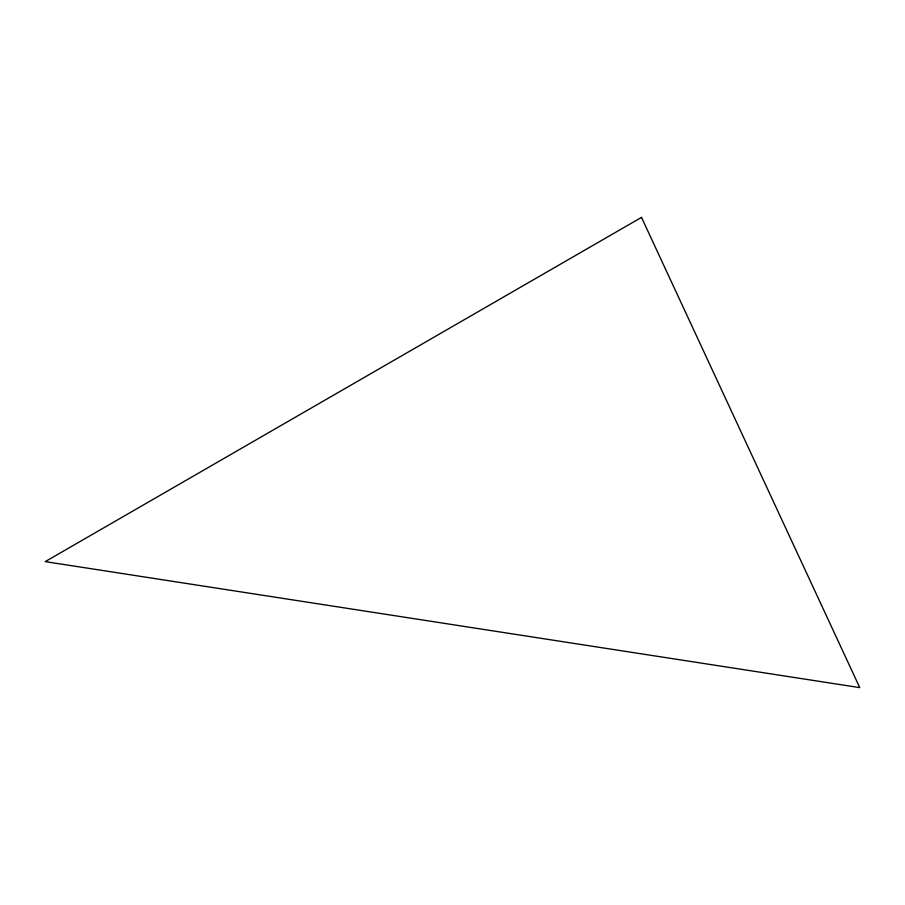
<?xml version="1.0" encoding="UTF-8"?>
<svg xmlns="http://www.w3.org/2000/svg" width="905" height="905" viewBox="0 0 905 905"><rect width="100%" height="100%" fill="white"/><g stroke="black" fill="none" stroke-linecap="round" stroke-linejoin="round"><path stroke-width="1.36" d="M641.509 217.381L45.25 561.62L859.75 687.619L641.509 217.381"/></g></svg>
